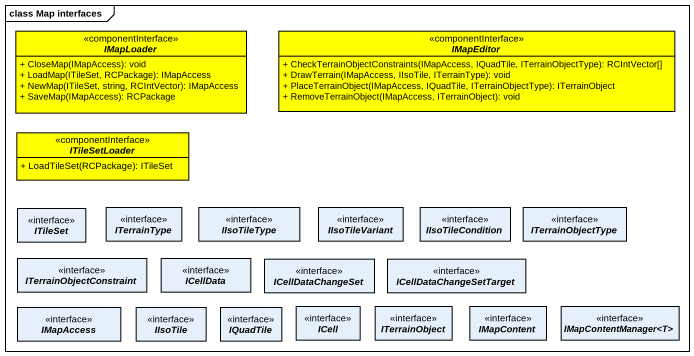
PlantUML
@startuml
mainframe class Map interfaces
hide circle
hide empty members
skinparam classAttributeIconSize 0
interface IMapLoader <<componentInterface>> #FFFF00 {
  + CloseMap(IMapAccess): void
  + LoadMap(ITileSet, RCPackage): IMapAccess
  + NewMap(ITileSet, string, RCIntVector): IMapAccess
  + SaveMap(IMapAccess): RCPackage
}
interface IMapEditor <<componentInterface>> #FFFF00 {
  + CheckTerrainObjectConstraints(IMapAccess, IQuadTile, ITerrainObjectType): RCIntVector[]
  + DrawTerrain(IMapAccess, IIsoTile, ITerrainType): void
  + PlaceTerrainObject(IMapAccess, IQuadTile, ITerrainObjectType): ITerrainObject
  + RemoveTerrainObject(IMapAccess, ITerrainObject): void
}
interface ITileSetLoader <<componentInterface>> #FFFF00 {
  + LoadTileSet(RCPackage): ITileSet
}
interface ITileSet <<interface>>
interface ITerrainType <<interface>>
interface IIsoTileType <<interface>>
interface IIsoTileVariant <<interface>>
interface IIsoTileCondition <<interface>>
interface ITerrainObjectType <<interface>>
interface ITerrainObjectConstraint <<interface>>
interface ICellData <<interface>>
interface ICellDataChangeSet <<interface>>
interface ICellDataChangeSetTarget <<interface>>
interface IMapAccess <<interface>>
interface IIsoTile <<interface>>
interface IQuadTile <<interface>>
interface ICell <<interface>>
interface ITerrainObject <<interface>>
interface IMapContent <<interface>>
interface "IMapContentManager<T>" as IMapContentManager_T <<interface>>
@enduml
